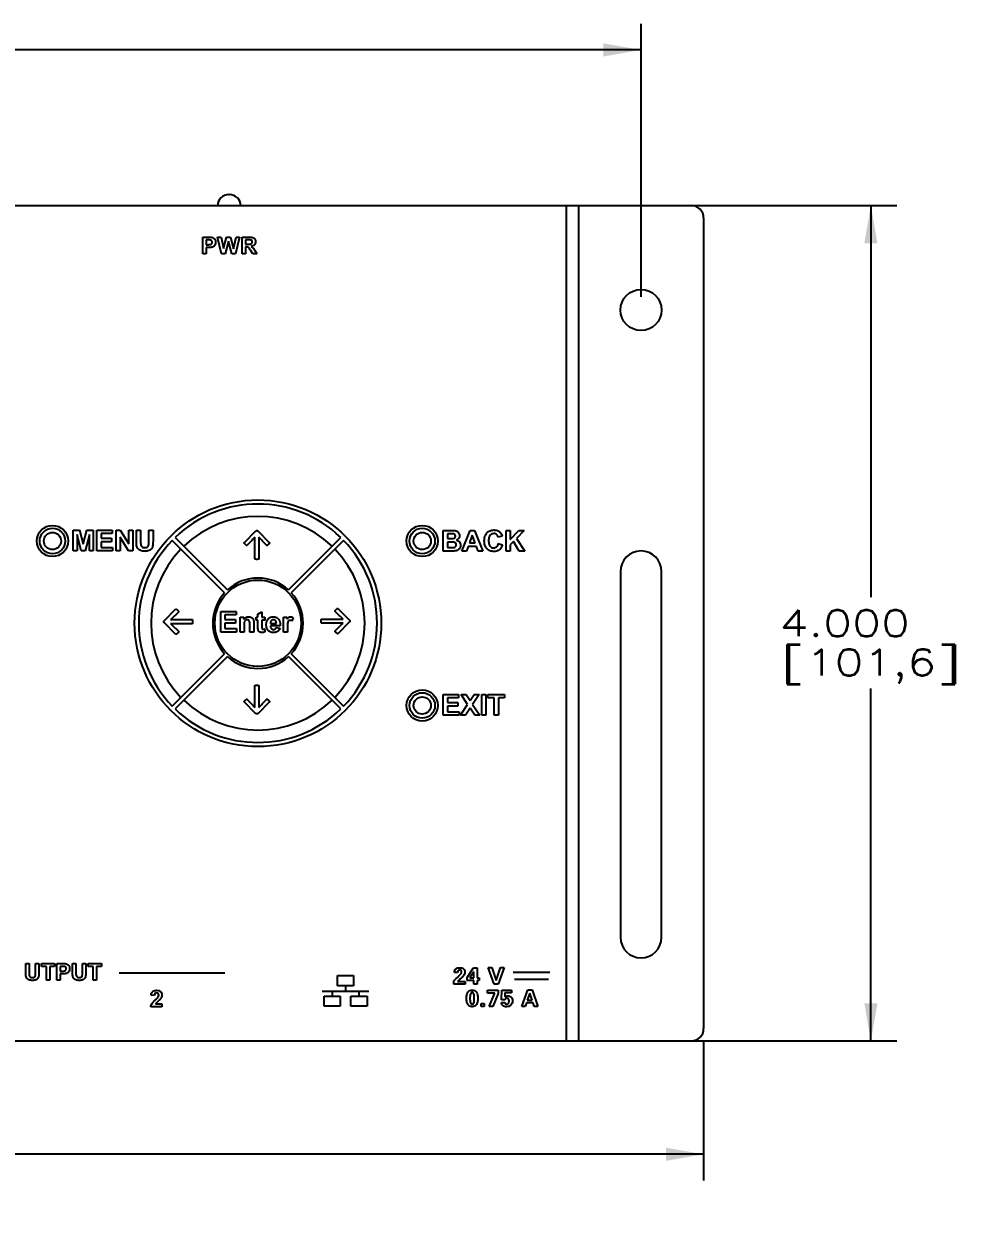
# Paper-space layout 'HD-MD4X2-4K-E_1' of a CAD drawing. Header units: inches. Extents: x 0 to 22, y 0 to 17.
# Drawn here: x 6.34 to 10.84, y 3.72 to 9.42 of the extents above; entities that cross this region are included whole.
import ezdxf
from ezdxf.enums import TextEntityAlignment as Align

# ---------------------------------------------------------------- set-up
doc = ezdxf.new("R2010")
doc.units = ezdxf.units.IN
doc.header["$LTSCALE"] = 1.21
doc.header["$MEASUREMENT"] = 0
doc.layers.get('0').update_dxf_attribs({"linetype": 'CONTINUOUS'})
doc.layers.add('DIM', color=7, linetype='CONTINUOUS')
doc.styles.get("Standard").update_dxf_attribs({"font": 'simplex.shx'})
doc.dimstyles.new('DIMSTYLE_1', dxfattribs={"dimtxt": 0.125, "dimasz": 0.18, "dimexe": 0.125, "dimexo": 0.0625, "dimgap": 0.0625, "dimtad": 0, "dimtih": 1, "dimtoh": 1, "dimdec": 3, "dimzin": 4, "dimdsep": 46, "dimtxsty": 'Standard', "dimblk": '_FILLED', "dimblk1": '_FILLED', "dimblk2": '_FILLED', "dimcen": 0.09, "dimadec": 0, "dimazin": 0, "dimtp": 0.001, "dimtm": 0.001, "dimtfac": 1, "dimtdec": 3, "dimtofl": 0, "dimtmove": 0, "dimatfit": 3, "dimldrblk": '_FILLED', "dimfxl": 0, "dimtolj": 1, "dimtzin": 4, "dimarcsym": 0})

# ---------------------------------------------------------------- blocks, each defined once
blk = doc.blocks.new('_FILLED')
at = {"color": 0, "linetype": 'ByBlock'}
blk.add_solid([(0, 0), (-1, 0.174), (-1, -0.174)], dxfattribs=at)
blk = doc.blocks.new('*D4')
at = {"layer": 'DIM', "color": 5, "linetype": 'Continuous'}
for p, q in [((0.919, 4.55), (0.919, 3.8854)), ((9.5993, 4.55), (9.5993, 3.8854)), ((0.919, 4.0104), (4.6966, 4.0104)), ((9.5993, 4.0104), (5.8216, 4.0104))]:
    blk.add_line(p, q, dxfattribs=at)
at = {"layer": 'DIM', "color": 5, "linetype": 'Continuous', "xscale": 0.18, "yscale": 0.18, "zscale": 0.18, "rotation": 180}
blk.add_blockref('_FILLED', (0.919, 4.0104), dxfattribs=at)
at = {"layer": 'DIM', "color": 5, "linetype": 'Continuous', "xscale": 0.18, "yscale": 0.18, "zscale": 0.18}
blk.add_blockref('_FILLED', (9.5993, 4.0104), dxfattribs=at)
at = {"layer": 'DIM', "color": 5, "linetype": 'Continuous'}
for s, p, p2 in [('8.680', (4.7591, 3.9479), (5.3841, 3.9479)), ('[', (4.7591, 3.7604), (4.8841, 3.7604)), ('220,48', (4.8841, 3.7604), (5.6341, 3.7604)), (']', (5.6341, 3.7604), (5.7591, 3.7604))]:
    blk.add_text(s, height=0.125, dxfattribs=at).set_placement(p, p2, align=Align.FIT)
blk = doc.blocks.new('*D5')
at = {"layer": 'DIM', "color": 5, "linetype": 'Continuous'}
for p, q in [((9.0027, 8.5534), (10.5254, 8.5534)), ((10.4004, 8.5534), (10.4004, 6.6784)), ((10.4004, 4.5534), (10.4004, 6.2409)), ((9.0027, 4.5534), (10.5254, 4.5534))]:
    blk.add_line(p, q, dxfattribs=at)
at = {"layer": 'DIM', "color": 5, "linetype": 'Continuous', "xscale": 0.18, "yscale": 0.18, "zscale": 0.18}
for p, rotation in [((10.4004, 8.5534), 90), ((10.4004, 4.5534), 270)]:
    blk.add_blockref('_FILLED', p, dxfattribs=dict(at, rotation=rotation))
at = {"layer": 'DIM', "color": 5, "linetype": 'Continuous'}
for s, p, p2 in [('4.000', (9.9629, 6.4909), (10.5879, 6.4909)), ('[', (9.9629, 6.3034), (10.0879, 6.3034)), (']', (10.7129, 6.3034), (10.8379, 6.3034)), ('101,6', (10.0879, 6.3034), (10.7129, 6.3034))]:
    blk.add_text(s, height=0.125, dxfattribs=at).set_placement(p, p2, align=Align.FIT)
blk = doc.blocks.new('*D6')
at = {"layer": 'DIM', "color": 5, "linetype": 'Continuous'}
for p, q in [((1.219, 8.2142), (1.219, 9.4239)), ((9.2993, 8.1159), (9.2993, 9.4239)), ((1.219, 9.2989), (4.6966, 9.2989)), ((9.2993, 9.2989), (5.8216, 9.2989))]:
    blk.add_line(p, q, dxfattribs=at)
at = {"layer": 'DIM', "color": 5, "linetype": 'Continuous', "xscale": 0.18, "yscale": 0.18, "zscale": 0.18, "rotation": 180}
blk.add_blockref('_FILLED', (1.219, 9.2989), dxfattribs=at)
at = {"layer": 'DIM', "color": 5, "linetype": 'Continuous', "xscale": 0.18, "yscale": 0.18, "zscale": 0.18}
blk.add_blockref('_FILLED', (9.2993, 9.2989), dxfattribs=at)
at = {"layer": 'DIM', "color": 5, "linetype": 'Continuous'}
for s, p, p2 in [('8.080', (4.7591, 9.2364), (5.3841, 9.2364)), ('[', (4.7591, 9.0489), (4.8841, 9.0489)), (']', (5.6341, 9.0489), (5.7591, 9.0489)), ('205,24', (4.8841, 9.0489), (5.6341, 9.0489))]:
    blk.add_text(s, height=0.125, dxfattribs=at).set_placement(p, p2, align=Align.FIT)

psp = doc.layouts.new('HD-MD4X2-4K-E_1')

# ---------------------------------------------------------------- linework, layer by layer
at = {"color": 7, "linetype": 'Continuous'}
for p, q in [((7.3251, 8.6065), (7.3271, 8.6065)), ((0.978, 8.5534), (9.5402, 8.5534)), ((8.9402, 8.5534), (8.9402, 4.5534)), ((8.9993, 8.5534), (8.9993, 4.5534)), ((9.5993, 8.4943), (9.5993, 4.6125)), ((7.2004, 8.3228), (7.2004, 8.4024)), ((7.2004, 8.4024), (7.2262, 8.4024)), ((7.2165, 8.3889), (7.2165, 8.3663)), ((7.2243, 8.3889), (7.2165, 8.3889)), ((7.2709, 8.4024), (7.2875, 8.4024)), ((7.2899, 8.3228), (7.2709, 8.4024)), ((7.2875, 8.4024), (7.2994, 8.3477)), ((7.2994, 8.3477), (7.314, 8.4024)), ((7.314, 8.4024), (7.333, 8.4024)), ((7.333, 8.4024), (7.347, 8.3468)), ((7.347, 8.3468), (7.3592, 8.4024)), ((7.3754, 8.4024), (7.356, 8.3228)), ((7.3592, 8.4024), (7.3754, 8.4024)), ((7.3877, 8.4024), (7.4215, 8.4024)), ((7.3877, 8.3228), (7.3877, 8.4024)), ((7.4163, 8.3889), (7.4038, 8.3889)), ((7.4038, 8.3889), (7.4038, 8.3687)), ((7.2165, 8.3663), (7.2253, 8.3663)), ((7.2165, 8.3528), (7.2165, 8.3228)), ((7.227, 8.3528), (7.2165, 8.3528)), ((7.3232, 8.3823), (7.3074, 8.3228)), ((7.339, 8.3228), (7.3232, 8.3823)), ((7.4038, 8.3687), (7.4156, 8.3687)), ((7.407, 8.356), (7.4038, 8.356)), ((7.4038, 8.356), (7.4038, 8.3228)), ((7.44, 8.3228), (7.4284, 8.3401)), ((7.4495, 8.3383), (7.4592, 8.3228)), ((7.2165, 8.3228), (7.2004, 8.3228)), ((7.3074, 8.3228), (7.2899, 8.3228)), ((7.356, 8.3228), (7.339, 8.3228)), ((7.4038, 8.3228), (7.3877, 8.3228)), ((7.4592, 8.3228), (7.44, 8.3228)), ((6.5792, 6.9994), (6.6092, 6.9994)), ((6.5792, 6.9), (6.5792, 6.9994)), ((6.5978, 6.9783), (6.5978, 6.9)), ((6.6174, 6.9), (6.5978, 6.9783)), ((6.6092, 6.9994), (6.6272, 6.9316)), ((6.6272, 6.9316), (6.6451, 6.9994)), ((6.6565, 6.9783), (6.6368, 6.9)), ((6.6451, 6.9994), (6.6751, 6.9994)), ((6.6566, 6.9), (6.6565, 6.9783)), ((6.6751, 6.9994), (6.6751, 6.9)), ((6.6923, 6.9994), (6.766, 6.9994)), ((6.6923, 6.9), (6.6923, 6.9994)), ((6.766, 6.9826), (6.7124, 6.9826)), ((6.7124, 6.9826), (6.7124, 6.9606)), ((6.7124, 6.9606), (6.7623, 6.9606)), ((6.7623, 6.9606), (6.7623, 6.9437)), ((6.766, 6.9994), (6.766, 6.9826)), ((6.7852, 6.9994), (6.8047, 6.9994)), ((6.7852, 6.9), (6.7852, 6.9994)), ((6.8038, 6.965), (6.8038, 6.9)), ((6.8439, 6.9), (6.8038, 6.965)), ((6.8047, 6.9994), (6.8454, 6.9329)), ((6.8454, 6.9994), (6.864, 6.9994)), ((6.8454, 6.9329), (6.8454, 6.9994)), ((6.864, 6.9994), (6.864, 6.9)), ((6.882, 6.9994), (6.9021, 6.9994)), ((6.882, 6.9464), (6.882, 6.9994)), ((6.9021, 6.9994), (6.9021, 6.9456)), ((6.9412, 6.9994), (6.9613, 6.9994)), ((6.9412, 6.9444), (6.9412, 6.9994)), ((6.9613, 6.9994), (6.9613, 6.9472)), ((7.0674, 6.964), (7.318, 6.7134)), ((7.3994, 6.9408), (7.453, 6.9943)), ((7.4491, 6.8623), (7.4491, 6.9656)), ((7.4649, 6.9943), (7.5184, 6.9408)), ((7.4688, 6.9656), (7.4688, 6.8623)), ((7.61, 6.7134), (7.8607, 6.964)), ((8.3515, 6.9983), (8.3912, 6.9983)), ((8.3515, 6.8989), (8.3515, 6.9983)), ((8.3831, 6.9818), (8.3715, 6.9818)), ((8.3715, 6.9818), (8.3715, 6.9588)), ((8.4416, 6.8989), (8.4804, 6.9983)), ((8.4907, 6.9751), (8.4773, 6.9383)), ((8.4804, 6.9983), (8.5016, 6.9983)), ((8.5045, 6.9383), (8.4907, 6.9751)), ((8.5016, 6.9983), (8.5414, 6.8989)), ((8.6348, 6.9709), (8.6149, 6.9662)), ((8.6526, 6.9983), (8.6726, 6.9983)), ((8.6526, 6.8989), (8.6526, 6.9983)), ((8.6726, 6.9541), (8.7132, 6.9983)), ((8.6726, 6.9983), (8.6726, 6.9541)), ((8.7402, 6.9983), (8.7028, 6.9596)), ((8.7132, 6.9983), (8.7402, 6.9983)), ((6.7623, 6.9437), (6.7124, 6.9437)), ((6.7124, 6.9437), (6.7124, 6.9168)), ((6.7124, 6.9168), (6.7679, 6.9168)), ((6.7679, 6.9168), (6.7679, 6.9)), ((7.3041, 6.6994), (7.0535, 6.9501)), ((7.8746, 6.9501), (7.6239, 6.6994)), ((8.3715, 6.9588), (8.3847, 6.9588)), ((8.3878, 6.9422), (8.3715, 6.9422)), ((8.3715, 6.9422), (8.3715, 6.9157)), ((8.3715, 6.9157), (8.3901, 6.9157)), ((8.4711, 6.9215), (8.4629, 6.8989)), ((8.5109, 6.9215), (8.4711, 6.9215)), ((8.4773, 6.9383), (8.5045, 6.9383)), ((8.5196, 6.8989), (8.5109, 6.9215)), ((8.6156, 6.9355), (8.6351, 6.9293)), ((8.6889, 6.9456), (8.6726, 6.9289)), ((8.6726, 6.9289), (8.6726, 6.8989)), ((8.7162, 6.8989), (8.6889, 6.9456)), ((8.7028, 6.9596), (8.7422, 6.8989)), ((6.5978, 6.9), (6.5792, 6.9)), ((6.6368, 6.9), (6.6174, 6.9)), ((6.6751, 6.9), (6.6566, 6.9)), ((6.7679, 6.9), (6.6923, 6.9)), ((6.8038, 6.9), (6.7852, 6.9)), ((6.864, 6.9), (6.8439, 6.9)), ((8.3853, 6.8989), (8.3515, 6.8989)), ((8.4629, 6.8989), (8.4416, 6.8989)), ((8.5414, 6.8989), (8.5196, 6.8989)), ((8.6726, 6.8989), (8.6526, 6.8989)), ((8.7422, 6.8989), (8.7162, 6.8989)), ((9.2009, 6.8012), (9.2009, 5.0493)), ((9.3977, 5.0493), (9.3977, 6.8012)), ((7.016, 6.5668), (7.0695, 6.6204)), ((7.848, 6.6232), (7.9016, 6.5697)), ((7.0447, 6.5707), (7.148, 6.5707)), ((7.2859, 6.6101), (7.3597, 6.6101)), ((7.2859, 6.5107), (7.2859, 6.6101)), ((7.3597, 6.5933), (7.306, 6.5933)), ((7.306, 6.5933), (7.306, 6.5713)), ((7.306, 6.5713), (7.3559, 6.5713)), ((7.3559, 6.5713), (7.3559, 6.5544)), ((7.3597, 6.6101), (7.3597, 6.5933)), ((7.3783, 6.5827), (7.3959, 6.5827)), ((7.3783, 6.5107), (7.3783, 6.5827)), ((7.3959, 6.5827), (7.3959, 6.5721)), ((7.4554, 6.5827), (7.4642, 6.5827)), ((7.4554, 6.5675), (7.4554, 6.5827)), ((7.4642, 6.5675), (7.4554, 6.5675)), ((7.4642, 6.597), (7.4832, 6.6082)), ((7.4642, 6.5827), (7.4642, 6.597)), ((7.4642, 6.5361), (7.4642, 6.5675)), ((7.4832, 6.6082), (7.4832, 6.5827)), ((7.4832, 6.5827), (7.4963, 6.5827)), ((7.4963, 6.5675), (7.4832, 6.5675)), ((7.4832, 6.5675), (7.4832, 6.5385)), ((7.4963, 6.5827), (7.4963, 6.5675)), ((7.586, 6.5827), (7.6037, 6.5827)), ((7.586, 6.5107), (7.586, 6.5827)), ((7.6037, 6.5827), (7.6037, 6.5725)), ((7.6326, 6.5808), (7.6267, 6.5641)), ((7.7696, 6.5736), (7.8728, 6.5736)), ((7.0695, 6.5014), (7.016, 6.5549)), ((7.148, 6.551), (7.0447, 6.551)), ((7.3616, 6.5107), (7.2859, 6.5107)), ((7.3559, 6.5544), (7.306, 6.5544)), ((7.306, 6.5544), (7.306, 6.5275)), ((7.306, 6.5275), (7.3616, 6.5275)), ((7.3616, 6.5275), (7.3616, 6.5107)), ((7.3973, 6.5107), (7.3783, 6.5107)), ((7.3973, 6.5433), (7.3973, 6.5107)), ((7.4249, 6.5107), (7.4249, 6.5475)), ((7.444, 6.5107), (7.4249, 6.5107)), ((7.444, 6.5555), (7.444, 6.5107)), ((7.4962, 6.5267), (7.4978, 6.5119)), ((7.5713, 6.5412), (7.5235, 6.5412)), ((7.5238, 6.5529), (7.5523, 6.5529)), ((7.5512, 6.5336), (7.5702, 6.5304)), ((7.605, 6.5107), (7.586, 6.5107)), ((7.605, 6.5329), (7.605, 6.5107)), ((7.8728, 6.5539), (7.7696, 6.5539)), ((7.9016, 6.5578), (7.848, 6.5042)), ((7.0535, 6.1568), (7.3041, 6.4074)), ((7.318, 6.3935), (7.0674, 6.1429)), ((7.8607, 6.1429), (7.61, 6.3935)), ((7.6239, 6.4074), (7.8746, 6.1568)), ((7.4492, 6.1505), (7.4492, 6.2538)), ((7.4689, 6.2538), (7.4689, 6.1505)), ((7.4531, 6.1218), (7.3996, 6.1753)), ((7.5185, 6.1753), (7.465, 6.1218)), ((8.3518, 6.2125), (8.4255, 6.2125)), ((8.3518, 6.113), (8.3518, 6.2125)), ((8.4255, 6.1956), (8.3718, 6.1956)), ((8.3718, 6.1956), (8.3718, 6.1736)), ((8.3718, 6.1736), (8.4218, 6.1736)), ((8.4218, 6.1736), (8.4218, 6.1568)), ((8.4255, 6.2125), (8.4255, 6.1956)), ((8.4343, 6.113), (8.4687, 6.1648)), ((8.4375, 6.2125), (8.461, 6.2125)), ((8.4687, 6.1648), (8.4375, 6.2125)), ((8.461, 6.2125), (8.4806, 6.1827)), ((8.4806, 6.1827), (8.5004, 6.2125)), ((8.5237, 6.2125), (8.4924, 6.1649)), ((8.4924, 6.1649), (8.5267, 6.113)), ((8.5004, 6.2125), (8.5237, 6.2125)), ((8.5364, 6.2125), (8.5565, 6.2125)), ((8.5364, 6.113), (8.5364, 6.2125)), ((8.5565, 6.2125), (8.5565, 6.113)), ((8.5661, 6.2125), (8.6451, 6.2125)), ((8.5661, 6.1956), (8.5661, 6.2125)), ((8.5956, 6.1956), (8.5661, 6.1956)), ((8.5956, 6.113), (8.5956, 6.1956)), ((8.6451, 6.1956), (8.6157, 6.1956)), ((8.6157, 6.1956), (8.6157, 6.113)), ((8.6451, 6.2125), (8.6451, 6.1956)), ((8.4274, 6.113), (8.3518, 6.113)), ((8.4218, 6.1568), (8.3718, 6.1568)), ((8.3718, 6.1568), (8.3718, 6.1299)), ((8.3718, 6.1299), (8.4274, 6.1299)), ((8.4274, 6.1299), (8.4274, 6.113)), ((8.4584, 6.113), (8.4343, 6.113)), ((8.4805, 6.1467), (8.4584, 6.113)), ((8.5025, 6.113), (8.4805, 6.1467)), ((8.5267, 6.113), (8.5025, 6.113)), ((8.5565, 6.113), (8.5364, 6.113)), ((8.6157, 6.113), (8.5956, 6.113)), ((6.3514, 4.9237), (6.3674, 4.9237)), ((6.3514, 4.8813), (6.3514, 4.9237)), ((6.3674, 4.9237), (6.3674, 4.8807)), ((6.3987, 4.9237), (6.4148, 4.9237)), ((6.3987, 4.8797), (6.3987, 4.9237)), ((6.4148, 4.9237), (6.4148, 4.882)), ((6.4268, 4.9237), (6.49, 4.9237)), ((6.4268, 4.9103), (6.4268, 4.9237)), ((6.4504, 4.9103), (6.4268, 4.9103)), ((6.4504, 4.8442), (6.4504, 4.9103)), ((6.49, 4.9103), (6.4665, 4.9103)), ((6.4665, 4.9103), (6.4665, 4.8442)), ((6.49, 4.9237), (6.49, 4.9103)), ((6.5011, 4.9237), (6.5269, 4.9237)), ((6.5011, 4.8442), (6.5011, 4.9237)), ((6.525, 4.9103), (6.5172, 4.9103)), ((6.5172, 4.9103), (6.5172, 4.8877)), ((6.5759, 4.9237), (6.592, 4.9237)), ((6.5759, 4.8813), (6.5759, 4.9237)), ((6.592, 4.9237), (6.592, 4.8807)), ((6.6233, 4.9237), (6.6394, 4.9237)), ((6.6233, 4.8797), (6.6233, 4.9237)), ((6.6394, 4.9237), (6.6394, 4.882)), ((6.6514, 4.9237), (6.7146, 4.9237)), ((6.6514, 4.9103), (6.6514, 4.9237)), ((6.675, 4.9103), (6.6514, 4.9103)), ((6.675, 4.8442), (6.675, 4.9103)), ((6.7146, 4.9103), (6.6911, 4.9103)), ((6.6911, 4.9103), (6.6911, 4.8442)), ((6.7146, 4.9237), (6.7146, 4.9103)), ((6.5172, 4.8877), (6.526, 4.8877)), ((6.5277, 4.8742), (6.5172, 4.8742)), ((6.5172, 4.8742), (6.5172, 4.8442)), ((6.7988, 4.8795), (7.3053, 4.8795)), ((7.8446, 4.866), (7.9218, 4.866)), ((7.8446, 4.8176), (7.8446, 4.866)), ((7.9218, 4.866), (7.9218, 4.8176)), ((8.4055, 4.8811), (8.4055, 4.882)), ((8.4203, 4.8811), (8.4055, 4.8811)), ((8.4668, 4.8577), (8.4971, 4.9027)), ((8.4668, 4.8421), (8.4668, 4.8577)), ((8.4984, 4.8847), (8.4788, 4.8549)), ((8.4788, 4.8549), (8.4984, 4.8549)), ((8.4971, 4.9027), (8.5139, 4.9027)), ((8.4984, 4.8549), (8.4984, 4.8847)), ((8.5139, 4.9027), (8.5139, 4.8549)), ((8.5139, 4.8549), (8.5236, 4.8549)), ((8.5236, 4.8549), (8.5236, 4.8421)), ((8.5663, 4.9054), (8.5849, 4.9054)), ((8.5955, 4.8254), (8.5663, 4.9054)), ((8.5849, 4.9054), (8.606, 4.8428)), ((8.606, 4.8428), (8.6265, 4.9054)), ((8.644, 4.9054), (8.6146, 4.8254)), ((8.6265, 4.9054), (8.644, 4.9054)), ((8.6868, 4.8823), (8.8624, 4.8823)), ((6.4665, 4.8442), (6.4504, 4.8442)), ((6.5172, 4.8442), (6.5011, 4.8442)), ((6.6911, 4.8442), (6.675, 4.8442)), ((7.82, 4.7933), (7.82, 4.7671)), ((7.9218, 4.8176), (7.8446, 4.8176)), ((7.8833, 4.8166), (7.8833, 4.7904)), ((7.948, 4.7925), (7.948, 4.7662)), ((8.4026, 4.8416), (8.4071, 4.8457)), ((8.4026, 4.8254), (8.4026, 4.8416)), ((8.4561, 4.8254), (8.4026, 4.8254)), ((8.4203, 4.8385), (8.4561, 4.8385)), ((8.4561, 4.8385), (8.4561, 4.8254)), ((8.4984, 4.8421), (8.4668, 4.8421)), ((8.4984, 4.8254), (8.4984, 4.8421)), ((8.5139, 4.8254), (8.4984, 4.8254)), ((8.5236, 4.8421), (8.5139, 4.8421)), ((8.5139, 4.8421), (8.5139, 4.8254)), ((8.5639, 4.7956), (8.6156, 4.7956)), ((8.5639, 4.7824), (8.5639, 4.7956)), ((8.6146, 4.8254), (8.5955, 4.8254)), ((8.6156, 4.7956), (8.6156, 4.7808)), ((8.6308, 4.7501), (8.6326, 4.7956)), ((8.6326, 4.7956), (8.679, 4.7956)), ((8.679, 4.7956), (8.679, 4.783)), ((8.6937, 4.8487), (8.856, 4.8487)), ((8.7278, 4.7181), (8.7569, 4.7982)), ((8.7569, 4.7982), (8.777, 4.7982)), ((8.777, 4.7982), (8.8049, 4.7181)), ((6.9675, 4.7707), (6.9523, 4.7723)), ((7.7717, 4.7909), (7.995, 4.7909)), ((7.7811, 4.7683), (7.8583, 4.7683)), ((7.7811, 4.7199), (7.7811, 4.7683)), ((7.8583, 4.7683), (7.8583, 4.7199)), ((7.9097, 4.7679), (7.9868, 4.7679)), ((7.9097, 4.7195), (7.9097, 4.7679)), ((7.9868, 4.7679), (7.9868, 4.7195)), ((8.5997, 4.7824), (8.5639, 4.7824)), ((8.5713, 4.7181), (8.5997, 4.7824)), ((8.6156, 4.7808), (8.5897, 4.7181)), ((8.6306, 4.7376), (8.6474, 4.7376)), ((8.6472, 4.7501), (8.6308, 4.7501)), ((8.6473, 4.783), (8.6462, 4.7642)), ((8.679, 4.783), (8.6473, 4.783)), ((8.7502, 4.7353), (8.744, 4.7181)), ((8.7818, 4.7353), (8.7502, 4.7353)), ((8.7666, 4.7824), (8.7545, 4.7485)), ((8.7545, 4.7485), (8.7776, 4.7485)), ((8.7776, 4.7485), (8.7666, 4.7824)), ((8.7875, 4.7181), (8.7818, 4.7353)), ((7.004, 4.716), (6.9505, 4.716)), ((6.9737, 4.7301), (7.004, 4.7301)), ((7.004, 4.7301), (7.004, 4.716)), ((7.8583, 4.7199), (7.7811, 4.7199)), ((7.9868, 4.7195), (7.9097, 4.7195)), ((8.5336, 4.7328), (8.5476, 4.7328)), ((8.5336, 4.7181), (8.5336, 4.7328)), ((8.5476, 4.7181), (8.5336, 4.7181)), ((8.5476, 4.7328), (8.5476, 4.7181)), ((8.5897, 4.7181), (8.5713, 4.7181)), ((8.744, 4.7181), (8.7278, 4.7181)), ((8.8049, 4.7181), (8.7875, 4.7181)), ((0.978, 4.5534), (9.5402, 4.5534))]:
    psp.add_line(p, q, dxfattribs=at)
for centre, radius in [((9.2993, 8.0534), 0.0984), ((7.464, 6.5534), 0.5906), ((6.4796, 6.9473), 0.0748), ((8.2513, 6.9473), 0.0748), ((6.4796, 6.9471), 0.061), ((6.4796, 6.9471), 0.0413), ((8.2512, 6.9471), 0.061), ((8.2512, 6.9471), 0.0413), ((7.464, 6.5534), 0.2067), ((8.2513, 6.1599), 0.0748), ((8.2512, 6.1597), 0.061), ((8.2512, 6.1597), 0.0413)]:
    psp.add_circle(centre, radius, dxfattribs=at)
for centre, radius, start, end in [((7.3251, 8.5514), 0.0551, 90, 177.9516), ((7.3271, 8.5514), 0.0551, 2.0478, 90), ((9.5402, 8.4943), 0.0591, 0, 90), ((7.464, 6.5534), 0.5709, 45.9879, 134.0121), ((7.464, 6.5534), 0.5118, 46.1019, 133.8981), ((7.464, 6.5534), 0.5709, 135.9879, 224.0121), ((7.464, 6.5534), 0.5118, 136.1019, 223.8981), ((7.464, 6.5534), 0.5118, 316.1019, 43.8981), ((7.464, 6.5534), 0.5709, 315.9879, 44.0121), ((9.2993, 6.8012), 0.0984, 0, 180), ((7.464, 6.5534), 0.2165, 47.6053, 132.3947), ((7.464, 6.5534), 0.2165, 137.6053, 222.3947), ((7.464, 6.5534), 0.2165, 317.6053, 42.3947), ((7.464, 6.5534), 0.2165, 227.6053, 312.3947), ((7.464, 6.5534), 0.5118, 226.1019, 313.8981), ((7.464, 6.5534), 0.5709, 225.9879, 314.0121), ((9.2993, 5.0493), 0.0984, 180, 360), ((9.5402, 4.6125), 0.0591, 270, 359.9998)]:
    psp.add_arc(centre, radius, start, end, dxfattribs=at)
for points, knots in [([(7.2253, 8.3663), (7.2279, 8.3663), (7.2322, 8.3664), (7.2376, 8.3671), (7.2409, 8.369), (7.2439, 8.3722), (7.2456, 8.378), (7.2435, 8.3842), (7.2395, 8.3873), (7.2357, 8.3886), (7.2305, 8.3888), (7.2267, 8.3889), (7.2243, 8.3889)], [0, 0, 0, 0, 0.15129, 0.244342, 0.306856, 0.367387, 0.49077, 0.636219, 0.706794, 0.778876, 0.862018, 1, 1, 1, 1]), ([(7.2262, 8.4024), (7.2284, 8.4024), (7.2348, 8.4022), (7.2413, 8.4022), (7.2453, 8.4012)], [0, 0, 0, 0, 0.349201, 1, 1, 1, 1]), ([(7.2453, 8.4012), (7.2498, 8.4), (7.2563, 8.3955), (7.2608, 8.3863), (7.2616, 8.3785), (7.261, 8.3714), (7.2585, 8.364), (7.2537, 8.3585), (7.248, 8.3553), (7.2428, 8.3535), (7.2357, 8.353), (7.2302, 8.3528), (7.227, 8.3528)], [0, 0, 0, 0, 0.174864, 0.271994, 0.381843, 0.467426, 0.542172, 0.672879, 0.733053, 0.788915, 0.878503, 1, 1, 1, 1]), ([(7.4156, 8.3687), (7.4188, 8.3687), (7.4236, 8.3689), (7.4294, 8.3692), (7.4327, 8.3709), (7.4355, 8.3738), (7.4368, 8.3792), (7.4349, 8.3862), (7.4302, 8.3883), (7.428, 8.3886)], [0, 0, 0, 0, 0.234608, 0.362136, 0.434298, 0.504559, 0.659183, 0.829867, 1, 1, 1, 1]), ([(7.428, 8.3886), (7.4275, 8.3887), (7.4236, 8.3889), (7.4197, 8.3889), (7.4163, 8.3889)], [0, 0, 0, 0, 0.125334, 1, 1, 1, 1]), ([(7.4215, 8.4024), (7.4252, 8.4024), (7.4314, 8.4021), (7.4396, 8.4008), (7.4455, 8.3975), (7.451, 8.391), (7.4542, 8.3792), (7.4491, 8.363), (7.4375, 8.3588), (7.4318, 8.3579)], [0, 0, 0, 0, 0.143203, 0.243213, 0.321101, 0.401217, 0.570265, 0.774256, 1, 1, 1, 1]), ([(7.4284, 8.3401), (7.4267, 8.3427), (7.424, 8.3466), (7.4205, 8.3514), (7.4177, 8.3539), (7.4135, 8.3561), (7.4097, 8.356), (7.407, 8.356)], [0, 0, 0, 0, 0.32246, 0.507218, 0.616389, 0.714321, 1, 1, 1, 1]), ([(7.4318, 8.3579), (7.4334, 8.357), (7.4364, 8.355), (7.4408, 8.3511), (7.445, 8.3454), (7.4478, 8.341), (7.4495, 8.3383)], [0, 0, 0, 0, 0.213852, 0.408013, 0.648213, 1, 1, 1, 1]), ([(7.4491, 6.9656), (7.4433, 6.9592), (7.4315, 6.9462), (7.4193, 6.9335), (7.413, 6.9273)], [0, 0, 0, 0, 0.494737, 1, 1, 1, 1]), ([(7.453, 6.9943), (7.4534, 6.9947), (7.4542, 6.9954), (7.4556, 6.9964), (7.4572, 6.9971), (7.4589, 6.9972), (7.4606, 6.9971), (7.4627, 6.9963), (7.4641, 6.9951), (7.4649, 6.9943)], [0, 0, 0, 0, 0.124514, 0.244523, 0.365879, 0.500429, 0.625855, 0.742787, 1, 1, 1, 1]), ([(7.5048, 6.9273), (7.4985, 6.9335), (7.4864, 6.9462), (7.4746, 6.9592), (7.4688, 6.9656)], [0, 0, 0, 0, 0.505263, 1, 1, 1, 1]), ([(8.4002, 6.9814), (8.3995, 6.9815), (8.3937, 6.9818), (8.388, 6.9818), (8.3831, 6.9818)], [0, 0, 0, 0, 0.127967, 1, 1, 1, 1]), ([(8.3912, 6.9983), (8.3946, 6.9983), (8.4005, 6.9982), (8.4082, 6.9976), (8.4143, 6.996), (8.4209, 6.9925), (8.4277, 6.9852), (8.431, 6.9729), (8.4272, 6.9597), (8.42, 6.9536), (8.4159, 6.9517)], [0, 0, 0, 0, 0.130509, 0.223292, 0.29556, 0.365394, 0.508288, 0.660725, 0.829956, 1, 1, 1, 1]), ([(8.3992, 6.9591), (8.4022, 6.9595), (8.4082, 6.9616), (8.4112, 6.9703), (8.4086, 6.9789), (8.4029, 6.9811), (8.4002, 6.9814)], [0, 0, 0, 0, 0.264714, 0.513719, 0.750941, 1, 1, 1, 1]), ([(8.6351, 6.9293), (8.6326, 6.9202), (8.6254, 6.9066), (8.6081, 6.8983), (8.5955, 6.8968), (8.5844, 6.8977), (8.5728, 6.9011), (8.56, 6.9101), (8.5519, 6.9239), (8.5489, 6.9369), (8.5482, 6.9479), (8.5489, 6.9584), (8.5503, 6.965), (8.551, 6.9677)], [0, 0, 0, 0, 0.186212, 0.272687, 0.369176, 0.431408, 0.490001, 0.605927, 0.728081, 0.794572, 0.867527, 0.944436, 1, 1, 1, 1]), ([(8.551, 6.9677), (8.5512, 6.9684), (8.5534, 6.9752), (8.56, 6.987), (8.5732, 6.9961), (8.5852, 6.9995), (8.5946, 7.0002), (8.6035, 6.9996), (8.614, 6.997), (8.6272, 6.9892), (8.6329, 6.9776), (8.6348, 6.9709)], [0, 0, 0, 0, 0.018989, 0.189942, 0.351611, 0.434846, 0.52424, 0.602241, 0.674658, 0.81249, 1, 1, 1, 1]), ([(8.6149, 6.9662), (8.6139, 6.9708), (8.61, 6.9776), (8.6014, 6.9822), (8.5931, 6.9833), (8.5838, 6.9816), (8.5749, 6.975), (8.5709, 6.966), (8.5694, 6.9571), (8.569, 6.949), (8.5694, 6.9409), (8.5702, 6.9355), (8.5709, 6.9331)], [0, 0, 0, 0, 0.154698, 0.23102, 0.312249, 0.42285, 0.530359, 0.656217, 0.73385, 0.823669, 0.918649, 1, 1, 1, 1]), ([(6.9613, 6.9472), (6.9613, 6.9421), (6.9611, 6.9337), (6.9602, 6.9228), (6.9577, 6.9151), (6.9539, 6.9092), (6.9486, 6.9045), (6.9417, 6.9009), (6.9329, 6.8986), (6.9223, 6.8981), (6.9113, 6.8986), (6.9017, 6.901), (6.8947, 6.905), (6.8895, 6.9098), (6.8859, 6.9153), (6.8833, 6.9226), (6.8823, 6.9331), (6.882, 6.9415), (6.882, 6.9464)], [0, 0, 0, 0, 0.103669, 0.172158, 0.221, 0.266811, 0.313365, 0.364074, 0.423381, 0.496027, 0.581169, 0.64503, 0.696511, 0.74359, 0.787307, 0.82809, 0.900562, 1, 1, 1, 1]), ([(6.9021, 6.9456), (6.9021, 6.9436), (6.9022, 6.9381), (6.9022, 6.9325), (6.9029, 6.929)], [0, 0, 0, 0, 0.351331, 1, 1, 1, 1]), ([(6.9029, 6.929), (6.9037, 6.9252), (6.9071, 6.9195), (6.915, 6.9159), (6.9222, 6.9152), (6.9293, 6.9158), (6.9352, 6.9185), (6.9389, 6.9226), (6.9408, 6.9281), (6.9411, 6.9354), (6.9412, 6.941), (6.9412, 6.9444)], [0, 0, 0, 0, 0.174628, 0.271023, 0.385448, 0.499451, 0.589976, 0.668785, 0.744371, 0.847053, 1, 1, 1, 1]), ([(7.4033, 6.9315), (7.4021, 6.9327), (7.4004, 6.9346), (7.3986, 6.9372), (7.3983, 6.9394), (7.3991, 6.9404), (7.3994, 6.9408)], [0, 0, 0, 0, 0.438374, 0.694741, 0.852028, 1, 1, 1, 1]), ([(7.413, 6.9273), (7.4126, 6.9269), (7.4116, 6.9261), (7.4092, 6.9264), (7.4065, 6.9284), (7.4045, 6.9303), (7.4033, 6.9315)], [0, 0, 0, 0, 0.145125, 0.303806, 0.563755, 1, 1, 1, 1]), ([(7.5184, 6.9408), (7.5188, 6.9404), (7.5195, 6.9394), (7.5194, 6.9378), (7.5187, 6.9364), (7.5177, 6.935), (7.5166, 6.9337), (7.5156, 6.9325), (7.5146, 6.9315), (7.5135, 6.9305), (7.5123, 6.9293), (7.5109, 6.9281), (7.5095, 6.9271), (7.508, 6.9263), (7.5062, 6.9261), (7.5052, 6.9269), (7.5048, 6.9273)], [0, 0, 0, 0, 0.070562, 0.14683, 0.201113, 0.27223, 0.364972, 0.421263, 0.484318, 0.55102, 0.610701, 0.709192, 0.785314, 0.844468, 0.92622, 1, 1, 1, 1]), ([(8.3847, 6.9588), (8.3864, 6.9588), (8.3913, 6.9588), (8.3962, 6.9587), (8.3992, 6.9591)], [0, 0, 0, 0, 0.364042, 1, 1, 1, 1]), ([(8.4039, 6.9163), (8.4066, 6.9168), (8.4107, 6.9189), (8.4136, 6.924), (8.4143, 6.9297), (8.413, 6.9354), (8.4092, 6.9392), (8.4048, 6.9414), (8.3975, 6.9421), (8.3915, 6.9422), (8.3878, 6.9422)], [0, 0, 0, 0, 0.162519, 0.245904, 0.340103, 0.494852, 0.568934, 0.64871, 0.778208, 1, 1, 1, 1]), ([(8.3901, 6.9157), (8.3918, 6.9157), (8.3963, 6.9158), (8.401, 6.9157), (8.4039, 6.9163)], [0, 0, 0, 0, 0.35758, 1, 1, 1, 1]), ([(8.4159, 6.9517), (8.4212, 6.9502), (8.4313, 6.9442), (8.436, 6.9284), (8.4325, 6.9142), (8.4235, 6.9029), (8.4142, 6.9001), (8.4095, 6.8996)], [0, 0, 0, 0, 0.225463, 0.43977, 0.624134, 0.806173, 1, 1, 1, 1]), ([(8.5709, 6.9331), (8.5718, 6.9292), (8.5747, 6.9223), (8.5835, 6.9156), (8.5927, 6.9138), (8.6011, 6.9151), (8.6108, 6.921), (8.6143, 6.9296), (8.6156, 6.9355)], [0, 0, 0, 0, 0.183151, 0.335261, 0.490076, 0.606798, 0.721017, 1, 1, 1, 1]), ([(7.4688, 6.8623), (7.4688, 6.8619), (7.4683, 6.8608), (7.4663, 6.8599), (7.464, 6.8595), (7.4614, 6.8592), (7.4589, 6.8592), (7.4565, 6.8592), (7.4538, 6.8595), (7.4515, 6.8599), (7.4496, 6.8608), (7.4491, 6.8619), (7.4491, 6.8623)], [0, 0, 0, 0, 0.059609, 0.144615, 0.284289, 0.381653, 0.49991, 0.618782, 0.716758, 0.856432, 0.940391, 1, 1, 1, 1]), ([(8.4095, 6.8996), (8.4083, 6.8994), (8.4003, 6.899), (8.3922, 6.8989), (8.3853, 6.8989)], [0, 0, 0, 0, 0.140441, 1, 1, 1, 1]), ([(7.0695, 6.6204), (7.0699, 6.6207), (7.0709, 6.6214), (7.0726, 6.6213), (7.0739, 6.6206), (7.0753, 6.6197), (7.0766, 6.6186), (7.0778, 6.6175), (7.0788, 6.6165), (7.0799, 6.6155), (7.081, 6.6142), (7.0822, 6.6129), (7.0832, 6.6114), (7.084, 6.6099), (7.0842, 6.6082), (7.0835, 6.6072), (7.0831, 6.6068)], [0, 0, 0, 0, 0.070843, 0.147091, 0.201228, 0.272151, 0.365044, 0.421448, 0.484541, 0.551216, 0.610873, 0.709325, 0.785173, 0.844038, 0.925757, 1, 1, 1, 1]), ([(7.8345, 6.6096), (7.8341, 6.61), (7.8333, 6.611), (7.8336, 6.6128), (7.8343, 6.6143), (7.8354, 6.6157), (7.8365, 6.6171), (7.8377, 6.6183), (7.8387, 6.6194), (7.8398, 6.6204), (7.841, 6.6215), (7.8423, 6.6225), (7.8436, 6.6235), (7.845, 6.6242), (7.8467, 6.6243), (7.8476, 6.6236), (7.848, 6.6232)], [0, 0, 0, 0, 0.074169, 0.155805, 0.214611, 0.290382, 0.388734, 0.448332, 0.51494, 0.577969, 0.634316, 0.727115, 0.797966, 0.852049, 0.928282, 1, 1, 1, 1]), ([(7.016, 6.5549), (7.0156, 6.5553), (7.0149, 6.5561), (7.0139, 6.5575), (7.0133, 6.5591), (7.0131, 6.5608), (7.0132, 6.5625), (7.0141, 6.5647), (7.0152, 6.566), (7.016, 6.5668)], [0, 0, 0, 0, 0.124514, 0.244523, 0.365879, 0.500429, 0.625855, 0.742787, 1, 1, 1, 1]), ([(7.0831, 6.6068), (7.0768, 6.6005), (7.0641, 6.5883), (7.0511, 6.5765), (7.0447, 6.5707)], [0, 0, 0, 0, 0.505263, 1, 1, 1, 1]), ([(7.148, 6.5707), (7.1484, 6.5707), (7.1495, 6.5702), (7.1504, 6.5683), (7.1508, 6.5659), (7.1511, 6.5633), (7.1511, 6.5609), (7.1511, 6.5584), (7.1508, 6.5558), (7.1504, 6.5535), (7.1495, 6.5515), (7.1484, 6.551), (7.148, 6.551)], [0, 0, 0, 0, 0.059609, 0.144091, 0.283765, 0.381435, 0.5, 0.618565, 0.716235, 0.855909, 0.940391, 1, 1, 1, 1]), ([(7.3959, 6.5721), (7.3988, 6.5759), (7.4041, 6.5807), (7.4129, 6.5839), (7.4185, 6.5845), (7.4228, 6.5843), (7.4258, 6.5838), (7.4286, 6.5831), (7.432, 6.5818), (7.4358, 6.5798), (7.4393, 6.5765), (7.4412, 6.5732), (7.4423, 6.5705), (7.443, 6.5682), (7.4434, 6.5657), (7.4439, 6.5614), (7.444, 6.5579), (7.444, 6.5555)], [0, 0, 0, 0, 0.197622, 0.29126, 0.388478, 0.431928, 0.473868, 0.514686, 0.554805, 0.629005, 0.693978, 0.755828, 0.787027, 0.818853, 0.854319, 0.896236, 1, 1, 1, 1]), ([(7.4237, 6.5626), (7.423, 6.5646), (7.4208, 6.5676), (7.4172, 6.5692), (7.4149, 6.5697), (7.4129, 6.5698), (7.4107, 6.5697), (7.4084, 6.5692), (7.4062, 6.5683), (7.4035, 6.5667), (7.4006, 6.5641), (7.3992, 6.5613), (7.3988, 6.5599)], [0, 0, 0, 0, 0.206487, 0.310569, 0.365157, 0.423077, 0.498407, 0.571409, 0.643698, 0.716957, 0.859115, 1, 1, 1, 1]), ([(7.4249, 6.5475), (7.4249, 6.5507), (7.4248, 6.5557), (7.4243, 6.5608), (7.4237, 6.5626)], [0, 0, 0, 0, 0.633449, 1, 1, 1, 1]), ([(7.5702, 6.5304), (7.5691, 6.5272), (7.5661, 6.5211), (7.5601, 6.5152), (7.5545, 6.512), (7.5497, 6.5103), (7.5454, 6.5095), (7.5418, 6.5091), (7.5384, 6.509), (7.5344, 6.5092), (7.5289, 6.5099), (7.5226, 6.5118), (7.516, 6.5157), (7.5112, 6.5208), (7.5078, 6.5266), (7.5056, 6.5325), (7.5045, 6.538), (7.5041, 6.5426), (7.5039, 6.5464), (7.5041, 6.5505), (7.5046, 6.5558), (7.5056, 6.5602), (7.5066, 6.563), (7.5068, 6.5635)], [0, 0, 0, 0, 0.08901, 0.171454, 0.213029, 0.256035, 0.301606, 0.325673, 0.350721, 0.389829, 0.426629, 0.49467, 0.558504, 0.622433, 0.674911, 0.729056, 0.786407, 0.816718, 0.848293, 0.885806, 0.921408, 0.987687, 1, 1, 1, 1]), ([(7.5068, 6.5635), (7.5075, 6.5653), (7.5093, 6.5691), (7.5131, 6.5743), (7.5181, 6.5788), (7.5258, 6.5832), (7.5326, 6.5844), (7.537, 6.5844)], [0, 0, 0, 0, 0.146527, 0.323302, 0.494317, 0.659284, 1, 1, 1, 1]), ([(7.5523, 6.5529), (7.5523, 6.5553), (7.5518, 6.5589), (7.55, 6.5631), (7.5482, 6.5655), (7.546, 6.5674), (7.5436, 6.5688), (7.541, 6.5696), (7.5381, 6.5699), (7.5352, 6.5696), (7.5324, 6.5687), (7.5299, 6.5673), (7.5278, 6.5653), (7.526, 6.5628), (7.5242, 6.5587), (7.5238, 6.5552), (7.5238, 6.5529)], [0, 0, 0, 0, 0.14896, 0.213157, 0.273655, 0.331327, 0.386334, 0.441062, 0.497926, 0.558628, 0.616044, 0.673021, 0.732446, 0.793992, 0.857516, 1, 1, 1, 1]), ([(7.537, 6.5844), (7.5419, 6.5844), (7.5515, 6.5829), (7.5594, 6.5771), (7.5624, 6.5737)], [0, 0, 0, 0, 0.518799, 1, 1, 1, 1]), ([(7.5624, 6.5737), (7.564, 6.5719), (7.5703, 6.5623), (7.5714, 6.5502), (7.5713, 6.5412)], [0, 0, 0, 0, 0.21197, 1, 1, 1, 1]), ([(7.6037, 6.5725), (7.6044, 6.5736), (7.6067, 6.5771), (7.6094, 6.5805), (7.6118, 6.582)], [0, 0, 0, 0, 0.315824, 1, 1, 1, 1]), ([(7.6267, 6.5641), (7.6253, 6.5651), (7.6224, 6.5666), (7.618, 6.5675), (7.6141, 6.5669), (7.6107, 6.5652), (7.6081, 6.5617), (7.6071, 6.5588), (7.6066, 6.5571)], [0, 0, 0, 0, 0.200492, 0.368262, 0.511566, 0.646535, 0.798986, 1, 1, 1, 1]), ([(7.6201, 6.5844), (7.6233, 6.5844), (7.6278, 6.5834), (7.6316, 6.5813), (7.6326, 6.5808)], [0, 0, 0, 0, 0.739209, 1, 1, 1, 1]), ([(7.7696, 6.5539), (7.7691, 6.5539), (7.7681, 6.5544), (7.7671, 6.5563), (7.7667, 6.5587), (7.7665, 6.5613), (7.7665, 6.5637), (7.7665, 6.5662), (7.7667, 6.5688), (7.7671, 6.5711), (7.7681, 6.5731), (7.7691, 6.5736), (7.7696, 6.5736)], [0, 0, 0, 0, 0.059609, 0.144091, 0.283765, 0.381435, 0.5, 0.618565, 0.716235, 0.855909, 0.940391, 1, 1, 1, 1]), ([(7.8728, 6.5736), (7.8664, 6.5794), (7.8534, 6.5912), (7.8408, 6.6033), (7.8345, 6.6096)], [0, 0, 0, 0, 0.494737, 1, 1, 1, 1]), ([(7.9016, 6.5697), (7.902, 6.5693), (7.9027, 6.5685), (7.9037, 6.5671), (7.9043, 6.5655), (7.9045, 6.5638), (7.9043, 6.5621), (7.9035, 6.5599), (7.9024, 6.5586), (7.9016, 6.5578)], [0, 0, 0, 0, 0.124514, 0.244523, 0.365879, 0.500429, 0.625855, 0.742787, 1, 1, 1, 1]), ([(7.0447, 6.551), (7.0511, 6.5452), (7.0641, 6.5334), (7.0768, 6.5213), (7.0831, 6.515)], [0, 0, 0, 0, 0.494737, 1, 1, 1, 1]), ([(7.0831, 6.515), (7.0835, 6.5146), (7.0842, 6.5136), (7.084, 6.5118), (7.0832, 6.5103), (7.0822, 6.5089), (7.081, 6.5075), (7.0799, 6.5063), (7.0788, 6.5052), (7.0778, 6.5042), (7.0766, 6.5031), (7.0753, 6.5021), (7.0739, 6.5011), (7.0726, 6.5004), (7.0709, 6.5003), (7.0699, 6.501), (7.0695, 6.5014)], [0, 0, 0, 0, 0.074169, 0.155805, 0.214611, 0.290382, 0.388734, 0.448332, 0.51494, 0.577969, 0.634316, 0.727115, 0.797966, 0.852049, 0.928282, 1, 1, 1, 1]), ([(7.3988, 6.5599), (7.3981, 6.5578), (7.3974, 6.5522), (7.3973, 6.5467), (7.3973, 6.5433)], [0, 0, 0, 0, 0.388513, 1, 1, 1, 1]), ([(7.4648, 6.5227), (7.4647, 6.5234), (7.4642, 6.5279), (7.4642, 6.5324), (7.4642, 6.5361)], [0, 0, 0, 0, 0.156419, 1, 1, 1, 1]), ([(7.4828, 6.5091), (7.4811, 6.5091), (7.478, 6.5093), (7.4736, 6.5106), (7.47, 6.5125), (7.4673, 6.5152), (7.4656, 6.5187), (7.465, 6.5213), (7.4648, 6.5227)], [0, 0, 0, 0, 0.195814, 0.378063, 0.541933, 0.682729, 0.827243, 1, 1, 1, 1]), ([(7.4978, 6.5119), (7.4967, 6.5114), (7.4919, 6.5097), (7.4867, 6.5091), (7.4828, 6.5091)], [0, 0, 0, 0, 0.237246, 1, 1, 1, 1]), ([(7.4832, 6.5385), (7.4832, 6.5362), (7.4833, 6.5328), (7.4833, 6.5293), (7.4836, 6.5282)], [0, 0, 0, 0, 0.678506, 1, 1, 1, 1]), ([(7.4836, 6.5282), (7.4837, 6.5278), (7.4841, 6.5268), (7.4853, 6.5257), (7.4868, 6.525), (7.489, 6.5248), (7.4922, 6.5254), (7.4947, 6.5262), (7.4962, 6.5267)], [0, 0, 0, 0, 0.102895, 0.210169, 0.323842, 0.447102, 0.676028, 1, 1, 1, 1]), ([(7.5235, 6.5412), (7.5236, 6.5387), (7.5241, 6.535), (7.5261, 6.5306), (7.528, 6.528), (7.5304, 6.5259), (7.533, 6.5244), (7.536, 6.5235), (7.5388, 6.5233), (7.5412, 6.5234), (7.5438, 6.524), (7.5469, 6.5256), (7.5497, 6.5291), (7.5508, 6.532), (7.5512, 6.5336)], [0, 0, 0, 0, 0.17434, 0.251345, 0.325345, 0.396422, 0.464807, 0.533652, 0.606054, 0.655175, 0.701251, 0.789408, 0.884498, 1, 1, 1, 1]), ([(7.6066, 6.5571), (7.6058, 6.5542), (7.6052, 6.5461), (7.605, 6.538), (7.605, 6.5329)], [0, 0, 0, 0, 0.371341, 1, 1, 1, 1]), ([(7.848, 6.5042), (7.8476, 6.5039), (7.8467, 6.5032), (7.845, 6.5033), (7.8436, 6.504), (7.8423, 6.5049), (7.841, 6.506), (7.8398, 6.5071), (7.8387, 6.5081), (7.8377, 6.5091), (7.8365, 6.5104), (7.8354, 6.5117), (7.8343, 6.5132), (7.8336, 6.5147), (7.8333, 6.5164), (7.8341, 6.5174), (7.8345, 6.5178)], [0, 0, 0, 0, 0.070843, 0.147091, 0.201228, 0.272151, 0.365044, 0.421448, 0.484541, 0.551216, 0.610873, 0.709325, 0.785173, 0.844038, 0.925757, 1, 1, 1, 1]), ([(7.8345, 6.5178), (7.8408, 6.5241), (7.8534, 6.5363), (7.8664, 6.5481), (7.8728, 6.5539)], [0, 0, 0, 0, 0.505263, 1, 1, 1, 1]), ([(7.4492, 6.2538), (7.4492, 6.2542), (7.4497, 6.2553), (7.4516, 6.2562), (7.454, 6.2566), (7.4566, 6.2569), (7.459, 6.2569), (7.4615, 6.2569), (7.4641, 6.2566), (7.4664, 6.2562), (7.4684, 6.2553), (7.4689, 6.2542), (7.4689, 6.2538)], [0, 0, 0, 0, 0.059609, 0.144091, 0.283765, 0.381435, 0.5, 0.618565, 0.716235, 0.855909, 0.940391, 1, 1, 1, 1]), ([(7.3996, 6.1753), (7.3992, 6.1758), (7.3985, 6.1767), (7.3986, 6.1784), (7.3993, 6.1797), (7.4002, 6.1811), (7.4013, 6.1824), (7.4024, 6.1836), (7.4034, 6.1846), (7.4044, 6.1857), (7.4057, 6.1868), (7.407, 6.188), (7.4085, 6.189), (7.41, 6.1898), (7.4117, 6.19), (7.4127, 6.1893), (7.4131, 6.1889)], [0, 0, 0, 0, 0.070843, 0.147091, 0.201228, 0.272151, 0.365044, 0.421448, 0.484541, 0.551216, 0.610873, 0.709325, 0.785173, 0.844038, 0.925757, 1, 1, 1, 1]), ([(7.4131, 6.1889), (7.4194, 6.1826), (7.4316, 6.1699), (7.4434, 6.157), (7.4492, 6.1505)], [0, 0, 0, 0, 0.505263, 1, 1, 1, 1]), ([(7.4689, 6.1505), (7.4747, 6.157), (7.4865, 6.1699), (7.4986, 6.1826), (7.5049, 6.1889)], [0, 0, 0, 0, 0.494737, 1, 1, 1, 1]), ([(7.5049, 6.1889), (7.5053, 6.1893), (7.5063, 6.19), (7.5081, 6.1898), (7.5096, 6.189), (7.511, 6.188), (7.5124, 6.1868), (7.5137, 6.1857), (7.5147, 6.1846), (7.5157, 6.1836), (7.5168, 6.1824), (7.5178, 6.1811), (7.5188, 6.1797), (7.5195, 6.1784), (7.5196, 6.1767), (7.5189, 6.1757), (7.5185, 6.1753)], [0, 0, 0, 0, 0.074169, 0.155805, 0.214611, 0.290382, 0.388734, 0.448332, 0.51494, 0.577969, 0.634316, 0.727115, 0.797966, 0.852049, 0.928282, 1, 1, 1, 1]), ([(7.465, 6.1218), (7.4646, 6.1214), (7.4638, 6.1207), (7.4624, 6.1197), (7.4608, 6.1191), (7.4591, 6.1189), (7.4574, 6.119), (7.4552, 6.1199), (7.4539, 6.121), (7.4531, 6.1218)], [0, 0, 0, 0, 0.124514, 0.244523, 0.365879, 0.500429, 0.625855, 0.742787, 1, 1, 1, 1]), ([(6.526, 4.8877), (6.5286, 4.8877), (6.5329, 4.8878), (6.5383, 4.8885), (6.5416, 4.8904), (6.5446, 4.8936), (6.5463, 4.8994), (6.5442, 4.9056), (6.5402, 4.9087), (6.5363, 4.91), (6.5312, 4.9102), (6.5274, 4.9103), (6.525, 4.9103)], [0, 0, 0, 0, 0.151284, 0.244311, 0.306922, 0.367548, 0.490674, 0.636358, 0.706848, 0.778883, 0.862029, 1, 1, 1, 1]), ([(6.5269, 4.9237), (6.5291, 4.9237), (6.5355, 4.9236), (6.542, 4.9237), (6.546, 4.9225)], [0, 0, 0, 0, 0.349297, 1, 1, 1, 1]), ([(6.546, 4.9225), (6.5505, 4.9214), (6.5569, 4.9169), (6.5615, 4.9077), (6.5623, 4.8999), (6.5617, 4.8928), (6.5592, 4.8854), (6.5544, 4.8799), (6.5487, 4.8767), (6.5435, 4.8749), (6.5364, 4.8744), (6.5309, 4.8742), (6.5277, 4.8742)], [0, 0, 0, 0, 0.174864, 0.27188, 0.381856, 0.467376, 0.542182, 0.67289, 0.733031, 0.788914, 0.878439, 1, 1, 1, 1]), ([(6.4148, 4.882), (6.4148, 4.8779), (6.4147, 4.8711), (6.4139, 4.8624), (6.4119, 4.8563), (6.4089, 4.8516), (6.4046, 4.8478), (6.3991, 4.8449), (6.3921, 4.8431), (6.3835, 4.8427), (6.3748, 4.8431), (6.3671, 4.845), (6.3615, 4.8482), (6.3574, 4.8521), (6.3545, 4.8564), (6.3524, 4.8623), (6.3516, 4.8707), (6.3514, 4.8774), (6.3514, 4.8813)], [0, 0, 0, 0, 0.103623, 0.172166, 0.220975, 0.266848, 0.313327, 0.364074, 0.423375, 0.496027, 0.581179, 0.644983, 0.696565, 0.743579, 0.787384, 0.82808, 0.900558, 1, 1, 1, 1]), ([(6.3674, 4.8807), (6.3674, 4.8791), (6.3675, 4.8747), (6.3675, 4.8702), (6.368, 4.8674)], [0, 0, 0, 0, 0.351215, 1, 1, 1, 1]), ([(6.368, 4.8674), (6.3687, 4.8644), (6.3714, 4.8598), (6.3778, 4.8569), (6.3835, 4.8564), (6.3892, 4.8569), (6.3939, 4.859), (6.3969, 4.8623), (6.3992, 4.8693), (6.3987, 4.8752), (6.3987, 4.8797)], [0, 0, 0, 0, 0.174739, 0.270913, 0.38551, 0.499506, 0.590062, 0.66889, 0.744463, 1, 1, 1, 1]), ([(6.6394, 4.882), (6.6394, 4.8779), (6.6392, 4.8711), (6.6385, 4.8624), (6.6365, 4.8563), (6.6334, 4.8516), (6.6291, 4.8478), (6.6237, 4.8449), (6.6166, 4.8431), (6.6081, 4.8427), (6.5994, 4.8431), (6.5916, 4.845), (6.586, 4.8482), (6.5819, 4.8521), (6.579, 4.8564), (6.5769, 4.8623), (6.5761, 4.8707), (6.5759, 4.8774), (6.5759, 4.8813)], [0, 0, 0, 0, 0.103623, 0.172166, 0.220975, 0.266848, 0.313327, 0.364074, 0.423375, 0.496027, 0.581179, 0.644983, 0.696565, 0.743579, 0.787384, 0.82808, 0.900558, 1, 1, 1, 1]), ([(6.592, 4.8807), (6.592, 4.8791), (6.5921, 4.8747), (6.592, 4.8702), (6.5926, 4.8674)], [0, 0, 0, 0, 0.351215, 1, 1, 1, 1]), ([(6.5926, 4.8674), (6.5932, 4.8644), (6.596, 4.8598), (6.6023, 4.8569), (6.6081, 4.8564), (6.6138, 4.8569), (6.6184, 4.859), (6.6214, 4.8623), (6.6237, 4.8693), (6.6233, 4.8752), (6.6233, 4.8797)], [0, 0, 0, 0, 0.174739, 0.270913, 0.38551, 0.499506, 0.590062, 0.66889, 0.744463, 1, 1, 1, 1]), ([(8.4055, 4.882), (8.4055, 4.8878), (8.4092, 4.8974), (8.4205, 4.9032), (8.4305, 4.9044), (8.4405, 4.9033), (8.4516, 4.8979), (8.4558, 4.8887), (8.4557, 4.8828), (8.4557, 4.8824)], [0, 0, 0, 0, 0.235869, 0.359106, 0.500783, 0.641489, 0.763871, 0.986193, 1, 1, 1, 1]), ([(8.4071, 4.8457), (8.4157, 4.8534), (8.4267, 4.8646), (8.4399, 4.8784), (8.4399, 4.8838)], [0, 0, 0, 0, 0.680942, 1, 1, 1, 1]), ([(8.4399, 4.8838), (8.4399, 4.8861), (8.4381, 4.8912), (8.4316, 4.8933), (8.4264, 4.8925), (8.4214, 4.8891), (8.4204, 4.8842), (8.4203, 4.8811)], [0, 0, 0, 0, 0.221271, 0.443338, 0.584515, 0.708032, 1, 1, 1, 1]), ([(8.4557, 4.8824), (8.4556, 4.8797), (8.4539, 4.8734), (8.4478, 4.8635), (8.4361, 4.8518), (8.4263, 4.8434), (8.4203, 4.8385)], [0, 0, 0, 0, 0.141209, 0.329188, 0.600299, 1, 1, 1, 1]), ([(6.9523, 4.7723), (6.953, 4.7789), (6.9569, 4.7893), (6.9691, 4.795), (6.9789, 4.7962), (6.989, 4.795), (7.0001, 4.7887), (7.0043, 4.7783), (7.0039, 4.7713), (7.0038, 4.7702)], [0, 0, 0, 0, 0.251185, 0.364886, 0.489924, 0.623551, 0.740558, 0.956376, 1, 1, 1, 1]), ([(8.4889, 4.7169), (8.4853, 4.7171), (8.4778, 4.7186), (8.4687, 4.7272), (8.4649, 4.7378), (8.4634, 4.748), (8.463, 4.7569), (8.4634, 4.7659), (8.4649, 4.7761), (8.4687, 4.7867), (8.4781, 4.7954), (8.4861, 4.7968), (8.4901, 4.7968)], [0, 0, 0, 0, 0.100221, 0.206241, 0.332543, 0.408578, 0.494848, 0.581358, 0.657369, 0.782915, 0.888377, 1, 1, 1, 1]), ([(8.4901, 4.7968), (8.4942, 4.7968), (8.5022, 4.7954), (8.5116, 4.7866), (8.5154, 4.776), (8.5169, 4.7658), (8.5173, 4.7569), (8.5169, 4.7481), (8.5154, 4.7379), (8.5116, 4.7272), (8.5021, 4.7183), (8.4938, 4.7168), (8.4893, 4.7169), (8.4889, 4.7169)], [0, 0, 0, 0, 0.109272, 0.21277, 0.335757, 0.409913, 0.494101, 0.578196, 0.652448, 0.776203, 0.880139, 0.989109, 1, 1, 1, 1]), ([(6.9505, 4.716), (6.9508, 4.7186), (6.952, 4.7239), (6.9558, 4.7321), (6.9631, 4.7408), (6.9692, 4.7468), (6.9729, 4.7502)], [0, 0, 0, 0, 0.191073, 0.386456, 0.638519, 1, 1, 1, 1]), ([(6.9855, 4.7633), (6.9873, 4.766), (6.9897, 4.7719), (6.987, 4.7814), (6.9783, 4.7841), (6.972, 4.782), (6.97, 4.7795), (6.9697, 4.779)], [0, 0, 0, 0, 0.273518, 0.504173, 0.72773, 0.953301, 1, 1, 1, 1]), ([(6.9729, 4.7502), (6.9744, 4.7517), (6.9788, 4.7559), (6.9833, 4.76), (6.9855, 4.7633)], [0, 0, 0, 0, 0.353209, 1, 1, 1, 1]), ([(7.0038, 4.7702), (7.0035, 4.7679), (7.0024, 4.7638), (6.9995, 4.7582), (6.9961, 4.7533), (6.9915, 4.7483), (6.986, 4.7432), (6.9809, 4.7384), (6.9772, 4.7348), (6.9751, 4.7323), (6.9741, 4.7308), (6.9737, 4.7301)], [0, 0, 0, 0, 0.135976, 0.245203, 0.369094, 0.482785, 0.648243, 0.806491, 0.896837, 0.951246, 1, 1, 1, 1]), ([(8.5006, 4.7569), (8.5006, 4.7611), (8.5003, 4.7682), (8.4986, 4.7772), (8.4955, 4.7835), (8.4901, 4.7859), (8.4847, 4.7836), (8.4817, 4.7773), (8.4804, 4.7704), (8.4798, 4.7633), (8.4797, 4.7592), (8.4797, 4.7569)], [0, 0, 0, 0, 0.189262, 0.328308, 0.424639, 0.499927, 0.575053, 0.670394, 0.809123, 0.897858, 1, 1, 1, 1]), ([(8.4797, 4.7569), (8.4797, 4.7547), (8.4798, 4.7505), (8.4804, 4.7434), (8.4816, 4.7365), (8.4847, 4.7302), (8.4901, 4.7279), (8.4955, 4.7302), (8.4986, 4.7366), (8.5003, 4.7456), (8.5006, 4.7528), (8.5006, 4.7569)], [0, 0, 0, 0, 0.102793, 0.191833, 0.330381, 0.425007, 0.500325, 0.575393, 0.671238, 0.810439, 1, 1, 1, 1]), ([(8.6739, 4.723), (8.6717, 4.7212), (8.6657, 4.7178), (8.6554, 4.7163), (8.6452, 4.7175), (8.6344, 4.723), (8.6306, 4.7319), (8.6306, 4.7374)], [0, 0, 0, 0, 0.153489, 0.367111, 0.547432, 0.705588, 1, 1, 1, 1]), ([(8.6462, 4.7642), (8.6481, 4.7659), (8.6526, 4.7687), (8.661, 4.7699), (8.6699, 4.7685), (8.6777, 4.7631), (8.6828, 4.7549), (8.6843, 4.7446), (8.6826, 4.7337), (8.6779, 4.7265), (8.6745, 4.7235), (8.6739, 4.723)], [0, 0, 0, 0, 0.099147, 0.198246, 0.320215, 0.435993, 0.553609, 0.68047, 0.829313, 0.968799, 1, 1, 1, 1]), ([(8.6673, 4.7455), (8.6671, 4.7487), (8.6658, 4.7548), (8.6578, 4.7591), (8.6503, 4.7565), (8.6479, 4.7523), (8.6472, 4.7501)], [0, 0, 0, 0, 0.297244, 0.563134, 0.771383, 1, 1, 1, 1]), ([(8.6474, 4.7376), (8.6475, 4.7354), (8.649, 4.7307), (8.6569, 4.7282), (8.6641, 4.7318), (8.6669, 4.7384), (8.6674, 4.7426), (8.6673, 4.7452), (8.6673, 4.7455)], [0, 0, 0, 0, 0.186733, 0.371842, 0.637027, 0.789622, 0.970845, 1, 1, 1, 1])]:
    psp.add_open_spline(points, degree=3, knots=knots, dxfattribs=at)
for points in [[(7.6118, 6.582), (7.6143, 6.5836), (7.6172, 6.5844), (7.6201, 6.5844)], [(6.9697, 4.779), (6.9682, 4.7767), (6.9677, 4.7735), (6.9675, 4.7707)]]:
    psp.add_open_spline(points, degree=3, dxfattribs=at)

# ---------------------------------------------------------------- dimensions: what is measured, and where the dimension line sits
at = {"layer": 'DIM', "color": 5, "linetype": 'Continuous'}
for base, p1, p2, angle, picture, middle in [((1.219, 9.2989), (9.2993, 8.0534), (1.219, 8.1517), 180, '*D6', (5.2591, 9.2051)), ((10.4004, 8.5534), (8.9402, 4.5534), (8.9402, 8.5534), 90, '*D5', (10.4004, 6.4596)), ((0.919, 4.0104), (9.5993, 4.6125), (0.919, 4.6125), 180, '*D4', (5.2591, 3.9167))]:
    dim = psp.add_linear_dim(base=base, p1=p1, p2=p2, angle=angle, dimstyle='DIMSTYLE_1', dxfattribs=at)
    dim.commit()
    dim.dimension.update_dxf_attribs({"geometry": picture, "text_midpoint": middle, "dimtype": 160})

doc.saveas('drawing.dxf')
